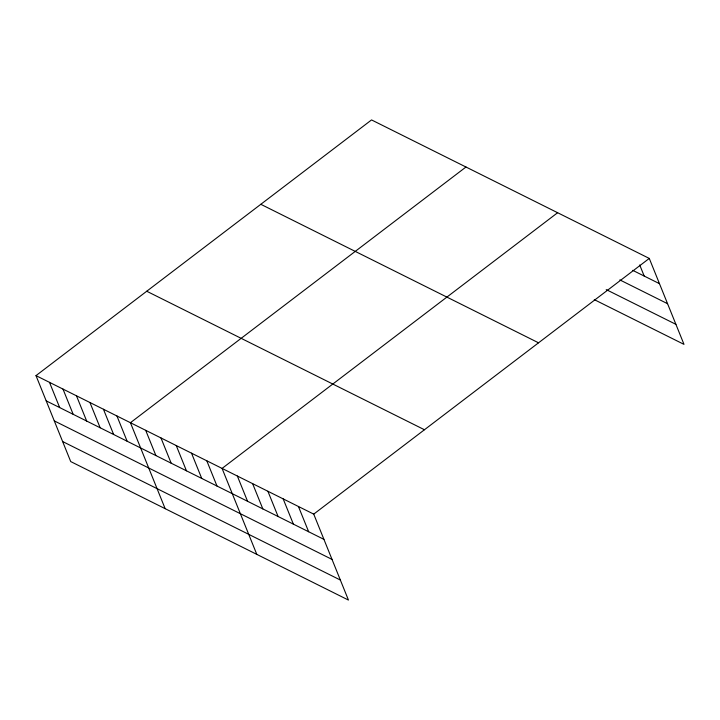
<?xml version="1.0" encoding="UTF-8"?>
<svg xmlns="http://www.w3.org/2000/svg" width="720" height="720" viewBox="0 0 720 720"><rect width="100%" height="100%" fill="white"/><g stroke="black" fill="none" stroke-linecap="round" stroke-linejoin="round"><path stroke-width="1.08" d="M36 375.624L313.731 514.125L348.453 600.075L70.722 461.574L36 375.624L371.547 119.925L649.278 258.426L684 344.376L594.261 299.628M465.975 167.013L130.428 422.712L165.15 508.662M557.622 212.724L222.075 468.423L256.806 554.373M313.731 514.125L649.278 258.426M632.736 270.342L659.475 283.671M619.83 279.9L667.566 303.705M606.213 289.593L675.909 324.342M260.82 204.3L538.542 342.81M146.727 291.24L424.458 429.75M46.197 400.86L323.928 539.37M54.288 420.894L332.019 559.404M62.631 441.54L340.362 580.041M639.711 264.951L644.193 276.048M298.449 506.511L308.655 531.747M283.176 498.888L293.373 524.133M267.903 491.274L278.1 516.51M252.63 483.66L262.827 508.896M237.357 476.037L247.554 501.282M206.802 460.8L216.999 486.045M191.529 453.186L201.726 478.422M176.256 445.563L186.453 470.808M160.974 437.949L171.171 463.185M145.701 430.335L155.898 455.571M116.937 415.989L127.134 441.225M103.446 409.257L113.643 434.502M89.955 402.534L100.152 427.77M76.473 395.802L86.67 421.047M62.982 389.079L73.179 414.315M49.491 382.347L59.688 407.592"/></g></svg>
